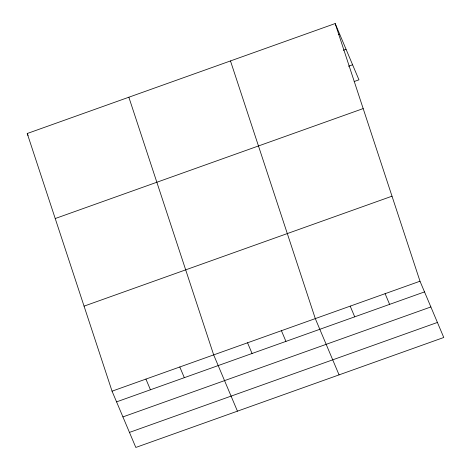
<?xml version="1.0" encoding="UTF-8"?>
<svg xmlns="http://www.w3.org/2000/svg" width="471" height="471" viewBox="0 0 471 471"><rect width="100%" height="100%" fill="white"/><g stroke="black" fill="none" stroke-linecap="round" stroke-linejoin="round"><path stroke-width="0.71" d="M335.181 23.55L420.002 281.216L443.77 337.489L135.819 447.45L112.051 391.177L27.23 133.511L335.181 23.55L358.949 79.823L354.163 81.536M338.325 34.73L339.697 34.236M343.312 50.262L346.05 49.284M348.493 66.246L352.596 64.78M55.219 218.538L363.17 108.583M84.062 306.144L392.007 196.189M112.051 391.177L420.002 281.216M116.567 401.869L424.518 291.908M122.919 416.912L430.871 306.951M129.466 432.407L437.418 322.447M385.101 293.68L389.617 304.366M350.2 306.144L354.716 316.83M339.067 374.875L315.299 318.602L230.478 60.936M281.423 330.701L285.938 341.387M247.546 342.794L252.062 353.486M237.443 411.165L213.675 354.893L128.854 97.22M179.798 366.986L184.314 377.677M145.922 379.084L150.437 389.77M27.23 133.511L28.077 135.513"/></g></svg>
